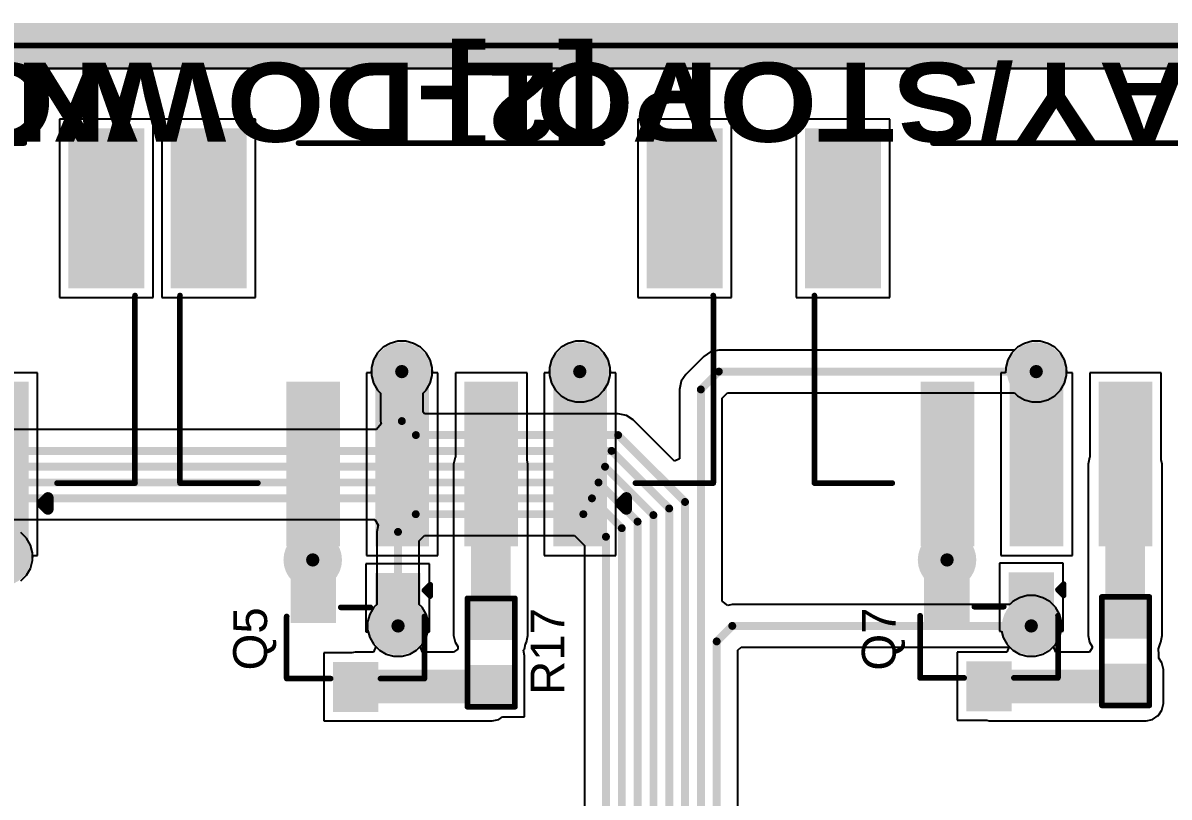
# Model space of a CAD drawing. Header units: inches. Extents: x -0.14 to 3.84, y -0.14 to 3.05.
# Drawn here: x 1.188 to 2.202, y 2.366 to 3.051 of the extents above; entities that cross this region are included whole.
import ezdxf

# ---------------------------------------------------------------- set-up
doc = ezdxf.new("R2010")
doc.units = ezdxf.units.IN
doc.header["$MEASUREMENT"] = 0
for name, color, linetype in [('Board Outline', 216, 'Continuous'), ('Bottom Layer', 5, 'Continuous'), ('Bottom Solder', 6, 'Continuous'), ('Ground Layer', 76, 'Continuous'), ('Power Layer', 16, 'Continuous'), ('Top Layer', 1, 'Continuous'), ('Top Overlay', 2, 'Continuous'), ('Top Paste', 8, 'Continuous'), ('Top Solder', 216, 'Continuous'), ('Via Holes', 16, 'Continuous')]:
    doc.layers.add(name, color=color, linetype=linetype)
doc.styles.add('Arial', font='', dxfattribs={"height": 0.2})
doc.styles.add('Arial Black_Bold', font='', dxfattribs={"height": 0.2})
doc.styles.get('Arial').set_extended_font_data('Arial')
doc.styles.get('Arial Black_Bold').set_extended_font_data('Arial Black', bold=True)

# ---------------------------------------------------------------- blocks, each defined once
blk = doc.blocks.new('SOT_23_13')
at = {"layer": 'Top Layer'}
for points in [[(-0.0161, 0.0575), (0.0161, 0.0575), (0.0161, 0.0213), (-0.0161, 0.0213)], [(-0.0535, -0.0213), (-0.0213, -0.0213), (-0.0213, -0.0575), (-0.0535, -0.0575)], [(0.0213, -0.0213), (0.0535, -0.0213), (0.0535, -0.0575), (0.0213, -0.0575)]]:
    blk.add_hatch(color=1, dxfattribs=at).paths.add_polyline_path(points)
at = {"layer": 'Top Paste'}
for points in [[(-0.0161, 0.0575), (0.0161, 0.0575), (0.0161, 0.0213), (-0.0161, 0.0213)], [(-0.0535, -0.0213), (-0.0213, -0.0213), (-0.0213, -0.0575), (-0.0535, -0.0575)], [(0.0213, -0.0213), (0.0535, -0.0213), (0.0535, -0.0575), (0.0213, -0.0575)]]:
    blk.add_hatch(color=8, dxfattribs=at).paths.add_polyline_path(points)
at = {"layer": 'Top Solder'}
for points in [[(-0.0201, 0.0615), (0.0201, 0.0615), (0.0201, 0.0173), (-0.0201, 0.0173)], [(-0.0575, -0.0173), (-0.0173, -0.0173), (-0.0173, -0.0615), (-0.0575, -0.0615)], [(0.0173, -0.0173), (0.0575, -0.0173), (0.0575, -0.0615), (0.0173, -0.0615)]]:
    blk.add_hatch(color=216, dxfattribs=at).paths.add_polyline_path(points)
at = {"layer": 'Top Overlay', "const_width": 0.005}
for points in [[(-0.061, 0.032), (-0.061, -0.023)], [(-0.022, 0.032), (-0.061, 0.032)], [(0.061, 0.032), (0.022, 0.032)], [(0.061, 0.032), (0.061, -0.023)], [(0.013, -0.031), (-0.013, -0.031)], [(-0.061, -0.046), (-0.066, -0.041)], [(-0.066, -0.041), (-0.066, -0.051)], [(-0.061, -0.046), (-0.066, -0.051)]]:
    blk.add_lwpolyline(points, dxfattribs=at)
at = {"layer": 'Top Overlay', "const_width": 0.0025}
for points in [[(-0.0622, 0.032, 1), (-0.0597, 0.032, 1)], [(-0.0622, 0.032, 1), (-0.0597, 0.032, 1)], [(-0.0232, 0.032, 1), (-0.0207, 0.032, 1)], [(0.0208, 0.032, 1), (0.0233, 0.032, 1)], [(0.0598, 0.032, 1), (0.0623, 0.032, 1)], [(0.0598, 0.032, 1), (0.0623, 0.032, 1)], [(-0.0622, -0.023, 1), (-0.0597, -0.023, 1)], [(-0.0142, -0.031, 1), (-0.0117, -0.031, 1)], [(0.0118, -0.031, 1), (0.0143, -0.031, 1)], [(0.0598, -0.023, 1), (0.0623, -0.023, 1)], [(-0.0672, -0.041, 1), (-0.0647, -0.041, 1)], [(-0.0672, -0.041, 1), (-0.0647, -0.041, 1)], [(-0.0672, -0.051, 1), (-0.0647, -0.051, 1)], [(-0.0672, -0.051, 1), (-0.0647, -0.051, 1)], [(-0.0622, -0.046, 1), (-0.0597, -0.046, 1)], [(-0.0622, -0.046, 1), (-0.0597, -0.046, 1)]]:
    blk.add_lwpolyline(points, format="xyb", close=True, dxfattribs=at)
blk = doc.blocks.new('SOT_23_15')
at = {"layer": 'Top Layer'}
for points in [[(-0.0161, 0.0575), (0.0161, 0.0575), (0.0161, 0.0213), (-0.0161, 0.0213)], [(-0.0535, -0.0213), (-0.0213, -0.0213), (-0.0213, -0.0575), (-0.0535, -0.0575)], [(0.0213, -0.0213), (0.0535, -0.0213), (0.0535, -0.0575), (0.0213, -0.0575)]]:
    blk.add_hatch(color=1, dxfattribs=at).paths.add_polyline_path(points)
at = {"layer": 'Top Paste'}
for points in [[(-0.0161, 0.0575), (0.0161, 0.0575), (0.0161, 0.0213), (-0.0161, 0.0213)], [(-0.0535, -0.0213), (-0.0213, -0.0213), (-0.0213, -0.0575), (-0.0535, -0.0575)], [(0.0213, -0.0213), (0.0535, -0.0213), (0.0535, -0.0575), (0.0213, -0.0575)]]:
    blk.add_hatch(color=8, dxfattribs=at).paths.add_polyline_path(points)
at = {"layer": 'Top Solder'}
for points in [[(-0.0201, 0.0615), (0.0201, 0.0615), (0.0201, 0.0173), (-0.0201, 0.0173)], [(-0.0575, -0.0173), (-0.0173, -0.0173), (-0.0173, -0.0615), (-0.0575, -0.0615)], [(0.0173, -0.0173), (0.0575, -0.0173), (0.0575, -0.0615), (0.0173, -0.0615)]]:
    blk.add_hatch(color=216, dxfattribs=at).paths.add_polyline_path(points)
at = {"layer": 'Top Overlay', "const_width": 0.005}
for points in [[(-0.061, 0.032), (-0.061, -0.023)], [(-0.022, 0.032), (-0.061, 0.032)], [(0.061, 0.032), (0.022, 0.032)], [(0.061, 0.032), (0.061, -0.023)], [(0.013, -0.031), (-0.013, -0.031)], [(-0.061, -0.046), (-0.066, -0.041)], [(-0.066, -0.041), (-0.066, -0.051)], [(-0.061, -0.046), (-0.066, -0.051)]]:
    blk.add_lwpolyline(points, dxfattribs=at)
at = {"layer": 'Top Overlay', "const_width": 0.0025}
for points in [[(-0.0622, 0.032, 1), (-0.0597, 0.032, 1)], [(-0.0622, 0.032, 1), (-0.0597, 0.032, 1)], [(-0.0232, 0.032, 1), (-0.0208, 0.032, 1)], [(0.0208, 0.032, 1), (0.0232, 0.032, 1)], [(0.0597, 0.032, 1), (0.0622, 0.032, 1)], [(0.0597, 0.032, 1), (0.0622, 0.032, 1)], [(-0.0622, -0.023, 1), (-0.0597, -0.023, 1)], [(-0.0143, -0.031, 1), (-0.0118, -0.031, 1)], [(0.0118, -0.031, 1), (0.0143, -0.031, 1)], [(0.0597, -0.023, 1), (0.0622, -0.023, 1)], [(-0.0673, -0.041, 1), (-0.0648, -0.041, 1)], [(-0.0673, -0.041, 1), (-0.0648, -0.041, 1)], [(-0.0673, -0.051, 1), (-0.0648, -0.051, 1)], [(-0.0673, -0.051, 1), (-0.0648, -0.051, 1)], [(-0.0622, -0.046, 1), (-0.0597, -0.046, 1)], [(-0.0622, -0.046, 1), (-0.0597, -0.046, 1)]]:
    blk.add_lwpolyline(points, format="xyb", close=True, dxfattribs=at)
blk = doc.blocks.new('R___0603_56')
at = {"layer": 'Top Layer'}
for points in [[(-0.015, 0.0175), (-0.015, -0.0175), (-0.045, -0.0175), (-0.045, 0.0175)], [(0.045, 0.0175), (0.045, -0.0175), (0.015, -0.0175), (0.015, 0.0175)]]:
    blk.add_hatch(color=1, dxfattribs=at).paths.add_polyline_path(points)
at = {"layer": 'Top Paste'}
for points in [[(-0.015, 0.0175), (-0.015, -0.0175), (-0.045, -0.0175), (-0.045, 0.0175)], [(0.045, 0.0175), (0.045, -0.0175), (0.015, -0.0175), (0.015, 0.0175)]]:
    blk.add_hatch(color=8, dxfattribs=at).paths.add_polyline_path(points)
at = {"layer": 'Top Solder'}
for points in [[(-0.011, 0.0215), (-0.011, -0.0215), (-0.049, -0.0215), (-0.049, 0.0215)], [(0.049, 0.0215), (0.049, -0.0215), (0.011, -0.0215), (0.011, 0.0215)]]:
    blk.add_hatch(color=216, dxfattribs=at).paths.add_polyline_path(points)
at = {"layer": 'Top Overlay', "const_width": 0.005}
for points in [[(-0.048, 0.021), (0.048, 0.021)], [(-0.048, 0.021), (-0.048, -0.021)], [(0.048, 0.021), (0.048, -0.021)], [(-0.048, -0.021), (0.048, -0.021)]]:
    blk.add_lwpolyline(points, dxfattribs=at)
at = {"layer": 'Top Overlay', "const_width": 0.0025}
for points in [[(-0.0493, 0.021, 1), (-0.0468, 0.021, 1)], [(-0.0493, 0.021, 1), (-0.0468, 0.021, 1)], [(0.0467, 0.021, 1), (0.0492, 0.021, 1)], [(0.0467, 0.021, 1), (0.0492, 0.021, 1)], [(-0.0493, -0.021, 1), (-0.0468, -0.021, 1)], [(-0.0493, -0.021, 1), (-0.0468, -0.021, 1)], [(0.0467, -0.021, 1), (0.0492, -0.021, 1)], [(0.0467, -0.021, 1), (0.0492, -0.021, 1)]]:
    blk.add_lwpolyline(points, format="xyb", close=True, dxfattribs=at)
blk = doc.blocks.new('R___0603_59')
at = {"layer": 'Top Layer'}
for points in [[(-0.014999, 0.0175), (-0.014999, -0.0175), (-0.044999, -0.0175), (-0.044999, 0.0175)], [(0.045001, 0.0175), (0.045001, -0.0175), (0.015001, -0.0175), (0.015001, 0.0175)]]:
    blk.add_hatch(color=1, dxfattribs=at).paths.add_polyline_path(points)
at = {"layer": 'Top Paste'}
for points in [[(-0.014999, 0.0175), (-0.014999, -0.0175), (-0.044999, -0.0175), (-0.044999, 0.0175)], [(0.045001, 0.0175), (0.045001, -0.0175), (0.015001, -0.0175), (0.015001, 0.0175)]]:
    blk.add_hatch(color=8, dxfattribs=at).paths.add_polyline_path(points)
at = {"layer": 'Top Solder'}
for points in [[(-0.010999, 0.0215), (-0.010999, -0.0215), (-0.048999, -0.0215), (-0.048999, 0.0215)], [(0.049001, 0.0215), (0.049001, -0.0215), (0.011001, -0.0215), (0.011001, 0.0215)]]:
    blk.add_hatch(color=216, dxfattribs=at).paths.add_polyline_path(points)
at = {"layer": 'Top Overlay', "const_width": 0.005}
for points in [[(-0.047999, 0.021), (0.048001, 0.021)], [(-0.047999, 0.021), (-0.047999, -0.021)], [(0.048001, 0.021), (0.048001, -0.021)], [(-0.047999, -0.021), (0.048001, -0.021)]]:
    blk.add_lwpolyline(points, dxfattribs=at)
at = {"layer": 'Top Overlay', "const_width": 0.0025}
for points in [[(-0.049249, 0.021, 1), (-0.046749, 0.021, 1)], [(-0.049249, 0.021, 1), (-0.046749, 0.021, 1)], [(0.046751, 0.021, 1), (0.049251, 0.021, 1)], [(0.046751, 0.021, 1), (0.049251, 0.021, 1)], [(-0.049249, -0.021, 1), (-0.046749, -0.021, 1)], [(-0.049249, -0.021, 1), (-0.046749, -0.021, 1)], [(0.046751, -0.021, 1), (0.049251, -0.021, 1)], [(0.046751, -0.021, 1), (0.049251, -0.021, 1)]]:
    blk.add_lwpolyline(points, format="xyb", close=True, dxfattribs=at)
blk = doc.blocks.new('S4B_PH_SM4_TB_LF__SN__84')
at = {"layer": 'Top Layer'}
for points in [[(-0.2402, 0.1801), (-0.1811, 0.1801), (-0.1811, 0.0463), (-0.2402, 0.0463)], [(0.1811, 0.1801), (0.2402, 0.1801), (0.2402, 0.0463), (0.1811, 0.0463)], [(-0.1378, -0.0443), (-0.0984, -0.0443), (-0.0984, -0.1821), (-0.1378, -0.1821)], [(-0.0591, -0.0443), (-0.0197, -0.0443), (-0.0197, -0.1821), (-0.0591, -0.1821)], [(0.0197, -0.0443), (0.0591, -0.0443), (0.0591, -0.1821), (0.0197, -0.1821)], [(0.0984, -0.0443), (0.1378, -0.0443), (0.1378, -0.1821), (0.0984, -0.1821)]]:
    blk.add_hatch(color=1, dxfattribs=at).paths.add_polyline_path(points)
at = {"layer": 'Top Paste'}
for points in [[(-0.2402, 0.1801), (-0.1811, 0.1801), (-0.1811, 0.0463), (-0.2402, 0.0463)], [(0.1811, 0.1801), (0.2402, 0.1801), (0.2402, 0.0463), (0.1811, 0.0463)], [(-0.1378, -0.0443), (-0.0984, -0.0443), (-0.0984, -0.1821), (-0.1378, -0.1821)], [(-0.0591, -0.0443), (-0.0197, -0.0443), (-0.0197, -0.1821), (-0.0591, -0.1821)], [(0.0197, -0.0443), (0.0591, -0.0443), (0.0591, -0.1821), (0.0197, -0.1821)], [(0.0984, -0.0443), (0.1378, -0.0443), (0.1378, -0.1821), (0.0984, -0.1821)]]:
    blk.add_hatch(color=8, dxfattribs=at).paths.add_polyline_path(points)
at = {"layer": 'Top Solder'}
for points in [[(-0.2442, 0.1841), (-0.1771, 0.1841), (-0.1771, 0.0423), (-0.2442, 0.0423)], [(0.1771, 0.1841), (0.2442, 0.1841), (0.2442, 0.0423), (0.1771, 0.0423)], [(-0.1418, -0.0403), (-0.0944, -0.0403), (-0.0944, -0.1861), (-0.1418, -0.1861)], [(-0.0631, -0.0403), (-0.0157, -0.0403), (-0.0157, -0.1861), (-0.0631, -0.1861)], [(0.0157, -0.0403), (0.0631, -0.0403), (0.0631, -0.1861), (0.0157, -0.1861)], [(0.0944, -0.0403), (0.1418, -0.0403), (0.1418, -0.1861), (0.0944, -0.1861)]]:
    blk.add_hatch(color=216, dxfattribs=at).paths.add_polyline_path(points)
at = {"layer": 'Top Overlay'}
for points, const_width in [([(-0.131, 0.171), (0.138, 0.171)], 0.005), ([(-0.236, -0.13), (-0.236, 0.036)], 0.005), ([(0.236, -0.13), (0.236, 0.036)], 0.005), ([(-0.236, -0.13), (-0.167, -0.13)], 0.005), ([(0.167, -0.13), (0.236, -0.13)], 0.005), ([(0.154, -0.148), (0.159, -0.143)], 0.01), ([(0.159, -0.153), (0.159, -0.143)], 0.01), ([(0.154, -0.148), (0.159, -0.153)], 0.01)]:
    blk.add_lwpolyline(points, dxfattribs=dict(at, const_width=const_width))
for points, const_width in [([(-0.1323, 0.171, 1), (-0.1298, 0.171, 1)], 0.0025), ([(0.1368, 0.171, 1), (0.1393, 0.171, 1)], 0.0025), ([(-0.2372, 0.036, 1), (-0.2347, 0.036, 1)], 0.0025), ([(0.2347, 0.036, 1), (0.2372, 0.036, 1)], 0.0025), ([(-0.2372, -0.13, 1), (-0.2347, -0.13, 1)], 0.0025), ([(-0.2372, -0.13, 1), (-0.2347, -0.13, 1)], 0.0025), ([(-0.1683, -0.13, 1), (-0.1658, -0.13, 1)], 0.0025), ([(0.1658, -0.13, 1), (0.1683, -0.13, 1)], 0.0025), ([(0.2347, -0.13, 1), (0.2372, -0.13, 1)], 0.0025), ([(0.2347, -0.13, 1), (0.2372, -0.13, 1)], 0.0025), ([(0.1565, -0.143, 1), (0.1615, -0.143, 1)], 0.005), ([(0.1565, -0.143, 1), (0.1615, -0.143, 1)], 0.005), ([(0.1515, -0.148, 1), (0.1565, -0.148, 1)], 0.005), ([(0.1515, -0.148, 1), (0.1565, -0.148, 1)], 0.005), ([(0.1565, -0.153, 1), (0.1615, -0.153, 1)], 0.005), ([(0.1565, -0.153, 1), (0.1615, -0.153, 1)], 0.005)]:
    blk.add_lwpolyline(points, format="xyb", close=True, dxfattribs=dict(at, const_width=const_width))
blk = doc.blocks.new('S4B_PH_SM4_TB_LF__SN__87')
at = {"layer": 'Top Layer'}
for points in [[(-0.2402, 0.1801), (-0.1811, 0.1801), (-0.1811, 0.0463), (-0.2402, 0.0463)], [(0.1811, 0.1801), (0.2402, 0.1801), (0.2402, 0.0463), (0.1811, 0.0463)], [(-0.1378, -0.0443), (-0.0984, -0.0443), (-0.0984, -0.1821), (-0.1378, -0.1821)], [(-0.0591, -0.0443), (-0.0197, -0.0443), (-0.0197, -0.1821), (-0.0591, -0.1821)], [(0.0197, -0.0443), (0.0591, -0.0443), (0.0591, -0.1821), (0.0197, -0.1821)], [(0.0984, -0.0443), (0.1378, -0.0443), (0.1378, -0.1821), (0.0984, -0.1821)]]:
    blk.add_hatch(color=1, dxfattribs=at).paths.add_polyline_path(points)
at = {"layer": 'Top Paste'}
for points in [[(-0.2402, 0.1801), (-0.1811, 0.1801), (-0.1811, 0.0463), (-0.2402, 0.0463)], [(0.1811, 0.1801), (0.2402, 0.1801), (0.2402, 0.0463), (0.1811, 0.0463)], [(-0.1378, -0.0443), (-0.0984, -0.0443), (-0.0984, -0.1821), (-0.1378, -0.1821)], [(-0.0591, -0.0443), (-0.0197, -0.0443), (-0.0197, -0.1821), (-0.0591, -0.1821)], [(0.0197, -0.0443), (0.0591, -0.0443), (0.0591, -0.1821), (0.0197, -0.1821)], [(0.0984, -0.0443), (0.1378, -0.0443), (0.1378, -0.1821), (0.0984, -0.1821)]]:
    blk.add_hatch(color=8, dxfattribs=at).paths.add_polyline_path(points)
at = {"layer": 'Top Solder'}
for points in [[(-0.2442, 0.1841), (-0.1771, 0.1841), (-0.1771, 0.0423), (-0.2442, 0.0423)], [(0.1771, 0.1841), (0.2442, 0.1841), (0.2442, 0.0423), (0.1771, 0.0423)], [(-0.1418, -0.0403), (-0.0944, -0.0403), (-0.0944, -0.1861), (-0.1418, -0.1861)], [(-0.0631, -0.0403), (-0.0157, -0.0403), (-0.0157, -0.1861), (-0.0631, -0.1861)], [(0.0157, -0.0403), (0.0631, -0.0403), (0.0631, -0.1861), (0.0157, -0.1861)], [(0.0944, -0.0403), (0.1418, -0.0403), (0.1418, -0.1861), (0.0944, -0.1861)]]:
    blk.add_hatch(color=216, dxfattribs=at).paths.add_polyline_path(points)
at = {"layer": 'Top Overlay'}
for points, const_width in [([(-0.131, 0.171), (0.138, 0.171)], 0.005), ([(-0.236, -0.13), (-0.236, 0.036)], 0.005), ([(0.236, -0.13), (0.236, 0.036)], 0.005), ([(-0.236, -0.13), (-0.167, -0.13)], 0.005), ([(0.167, -0.13), (0.236, -0.13)], 0.005), ([(0.154, -0.148), (0.159, -0.143)], 0.01), ([(0.159, -0.153), (0.159, -0.143)], 0.01), ([(0.154, -0.148), (0.159, -0.153)], 0.01)]:
    blk.add_lwpolyline(points, dxfattribs=dict(at, const_width=const_width))
for points, const_width in [([(-0.1323, 0.171, 1), (-0.1298, 0.171, 1)], 0.0025), ([(0.1368, 0.171, 1), (0.1393, 0.171, 1)], 0.0025), ([(-0.2372, 0.036, 1), (-0.2347, 0.036, 1)], 0.0025), ([(0.2347, 0.036, 1), (0.2372, 0.036, 1)], 0.0025), ([(-0.2372, -0.13, 1), (-0.2347, -0.13, 1)], 0.0025), ([(-0.2372, -0.13, 1), (-0.2347, -0.13, 1)], 0.0025), ([(-0.1683, -0.13, 1), (-0.1658, -0.13, 1)], 0.0025), ([(0.1658, -0.13, 1), (0.1683, -0.13, 1)], 0.0025), ([(0.2347, -0.13, 1), (0.2372, -0.13, 1)], 0.0025), ([(0.2347, -0.13, 1), (0.2372, -0.13, 1)], 0.0025), ([(0.1565, -0.143, 1), (0.1615, -0.143, 1)], 0.005), ([(0.1565, -0.143, 1), (0.1615, -0.143, 1)], 0.005), ([(0.1515, -0.148, 1), (0.1565, -0.148, 1)], 0.005), ([(0.1515, -0.148, 1), (0.1565, -0.148, 1)], 0.005), ([(0.1565, -0.153, 1), (0.1615, -0.153, 1)], 0.005), ([(0.1565, -0.153, 1), (0.1615, -0.153, 1)], 0.005)]:
    blk.add_lwpolyline(points, format="xyb", close=True, dxfattribs=dict(at, const_width=const_width))
blk = doc.blocks.new('S4B_PH_SM4_TB_LF__SN__90')
at = {"layer": 'Top Layer'}
for points in [[(-0.2402, 0.1801), (-0.1811, 0.1801), (-0.1811, 0.0463), (-0.2402, 0.0463)], [(0.1811, 0.1801), (0.2402, 0.1801), (0.2402, 0.0463), (0.1811, 0.0463)], [(-0.1378, -0.0443), (-0.0984, -0.0443), (-0.0984, -0.1821), (-0.1378, -0.1821)], [(-0.0591, -0.0443), (-0.0197, -0.0443), (-0.0197, -0.1821), (-0.0591, -0.1821)], [(0.0197, -0.0443), (0.0591, -0.0443), (0.0591, -0.1821), (0.0197, -0.1821)], [(0.0984, -0.0443), (0.1378, -0.0443), (0.1378, -0.1821), (0.0984, -0.1821)]]:
    blk.add_hatch(color=1, dxfattribs=at).paths.add_polyline_path(points)
at = {"layer": 'Top Paste'}
for points in [[(-0.2402, 0.1801), (-0.1811, 0.1801), (-0.1811, 0.0463), (-0.2402, 0.0463)], [(0.1811, 0.1801), (0.2402, 0.1801), (0.2402, 0.0463), (0.1811, 0.0463)], [(-0.1378, -0.0443), (-0.0984, -0.0443), (-0.0984, -0.1821), (-0.1378, -0.1821)], [(-0.0591, -0.0443), (-0.0197, -0.0443), (-0.0197, -0.1821), (-0.0591, -0.1821)], [(0.0197, -0.0443), (0.0591, -0.0443), (0.0591, -0.1821), (0.0197, -0.1821)], [(0.0984, -0.0443), (0.1378, -0.0443), (0.1378, -0.1821), (0.0984, -0.1821)]]:
    blk.add_hatch(color=8, dxfattribs=at).paths.add_polyline_path(points)
at = {"layer": 'Top Solder'}
for points in [[(-0.2442, 0.1841), (-0.1771, 0.1841), (-0.1771, 0.0423), (-0.2442, 0.0423)], [(0.1771, 0.1841), (0.2442, 0.1841), (0.2442, 0.0423), (0.1771, 0.0423)], [(-0.1418, -0.0403), (-0.0944, -0.0403), (-0.0944, -0.1861), (-0.1418, -0.1861)], [(-0.0631, -0.0403), (-0.0157, -0.0403), (-0.0157, -0.1861), (-0.0631, -0.1861)], [(0.0157, -0.0403), (0.0631, -0.0403), (0.0631, -0.1861), (0.0157, -0.1861)], [(0.0944, -0.0403), (0.1418, -0.0403), (0.1418, -0.1861), (0.0944, -0.1861)]]:
    blk.add_hatch(color=216, dxfattribs=at).paths.add_polyline_path(points)
at = {"layer": 'Top Overlay'}
for points, const_width in [([(-0.131, 0.171), (0.138, 0.171)], 0.005), ([(-0.236, -0.13), (-0.236, 0.036)], 0.005), ([(0.236, -0.13), (0.236, 0.036)], 0.005), ([(-0.236, -0.13), (-0.167, -0.13)], 0.005), ([(0.167, -0.13), (0.236, -0.13)], 0.005), ([(0.154, -0.148), (0.159, -0.143)], 0.01), ([(0.159, -0.153), (0.159, -0.143)], 0.01), ([(0.154, -0.148), (0.159, -0.153)], 0.01)]:
    blk.add_lwpolyline(points, dxfattribs=dict(at, const_width=const_width))
for points, const_width in [([(-0.1322, 0.171, 1), (-0.1297, 0.171, 1)], 0.0025), ([(0.1368, 0.171, 1), (0.1393, 0.171, 1)], 0.0025), ([(-0.2372, 0.036, 1), (-0.2347, 0.036, 1)], 0.0025), ([(0.2348, 0.036, 1), (0.2373, 0.036, 1)], 0.0025), ([(-0.2372, -0.13, 1), (-0.2347, -0.13, 1)], 0.0025), ([(-0.2372, -0.13, 1), (-0.2347, -0.13, 1)], 0.0025), ([(-0.1682, -0.13, 1), (-0.1657, -0.13, 1)], 0.0025), ([(0.1658, -0.13, 1), (0.1683, -0.13, 1)], 0.0025), ([(0.2348, -0.13, 1), (0.2373, -0.13, 1)], 0.0025), ([(0.2348, -0.13, 1), (0.2373, -0.13, 1)], 0.0025), ([(0.1565, -0.143, 1), (0.1615, -0.143, 1)], 0.005), ([(0.1565, -0.143, 1), (0.1615, -0.143, 1)], 0.005), ([(0.1515, -0.148, 1), (0.1565, -0.148, 1)], 0.005), ([(0.1515, -0.148, 1), (0.1565, -0.148, 1)], 0.005), ([(0.1565, -0.153, 1), (0.1615, -0.153, 1)], 0.005), ([(0.1565, -0.153, 1), (0.1615, -0.153, 1)], 0.005)]:
    blk.add_lwpolyline(points, format="xyb", close=True, dxfattribs=dict(at, const_width=const_width))

msp = doc.modelspace()

# ---------------------------------------------------------------- hatches: boundary and pattern name
at = {"layer": 'Bottom Layer'}
h = msp.add_hatch(color=5, dxfattribs=at)
edge = h.paths.add_edge_path()
edge.add_arc((1.5234, 2.7429), 0.0118, 0, 360)
h = msp.add_hatch(color=5, dxfattribs=at)
edge = h.paths.add_edge_path()
edge.add_arc((1.6809, 2.7429), 0.0118, 0, 360)
h = msp.add_hatch(color=5, dxfattribs=at)
edge = h.paths.add_edge_path()
edge.add_arc((2.0848, 2.7429), 0.0118, 0, 360)
h = msp.add_hatch(color=5, dxfattribs=at)
edge = h.paths.add_edge_path()
edge.add_arc((1.4446, 2.5762), 0.0118, 0, 360)
h = msp.add_hatch(color=5, dxfattribs=at)
edge = h.paths.add_edge_path()
edge.add_arc((2.0059, 2.5762), 0.0118, 0, 360)
h = msp.add_hatch(color=5, dxfattribs=at)
edge = h.paths.add_edge_path()
edge.add_arc((1.5201, 2.5178), 0.0118, 0, 360)
h = msp.add_hatch(color=5, dxfattribs=at)
edge = h.paths.add_edge_path()
edge.add_arc((2.0804, 2.5178), 0.0118, 0, 360)
at = {"layer": 'Bottom Solder'}
h = msp.add_hatch(color=6, dxfattribs=at)
edge = h.paths.add_edge_path()
edge.add_arc((1.5234, 2.7429), 0.0158, 0, 360)
h = msp.add_hatch(color=6, dxfattribs=at)
edge = h.paths.add_edge_path()
edge.add_arc((1.6809, 2.7429), 0.0158, 0, 360)
h = msp.add_hatch(color=6, dxfattribs=at)
edge = h.paths.add_edge_path()
edge.add_arc((2.0848, 2.7429), 0.0158, 0, 360)
h = msp.add_hatch(color=6, dxfattribs=at)
edge = h.paths.add_edge_path()
edge.add_arc((1.4446, 2.5762), 0.0158, 0, 360)
h = msp.add_hatch(color=6, dxfattribs=at)
edge = h.paths.add_edge_path()
edge.add_arc((2.0059, 2.5762), 0.0158, 0, 360)
h = msp.add_hatch(color=6, dxfattribs=at)
edge = h.paths.add_edge_path()
edge.add_arc((1.5201, 2.5178), 0.0158, 0, 360)
h = msp.add_hatch(color=6, dxfattribs=at)
edge = h.paths.add_edge_path()
edge.add_arc((2.0804, 2.5178), 0.0158, 0, 360)
at = {"layer": 'Ground Layer'}
h = msp.add_hatch(color=76, dxfattribs=at)
edge = h.paths.add_edge_path()
edge.add_arc((1.5234, 2.7429), 0.0259, 0, 360)
h = msp.add_hatch(color=76, dxfattribs=at)
edge = h.paths.add_edge_path()
edge.add_arc((1.6809, 2.7429), 0.0259, 0, 360)
h = msp.add_hatch(color=76, dxfattribs=at)
edge = h.paths.add_edge_path()
edge.add_arc((2.0848, 2.7429), 0.0259, 0, 360)
h = msp.add_hatch(color=76, dxfattribs=at)
edge = h.paths.add_edge_path()
edge.add_arc((1.1697, 2.5791), 0.0259, 0, 360)
h = msp.add_hatch(color=76, dxfattribs=at)
edge = h.paths.add_edge_path()
edge.add_arc((1.5201, 2.5178), 0.0259, 0, 360)
h = msp.add_hatch(color=76, dxfattribs=at)
edge = h.paths.add_edge_path()
edge.add_arc((2.0804, 2.5178), 0.0259, 0, 360)
at = {"layer": 'Power Layer'}
h = msp.add_hatch(color=16, dxfattribs=at)
edge = h.paths.add_edge_path()
edge.add_arc((1.5234, 2.7429), 0.0259, 0, 360)
h = msp.add_hatch(color=16, dxfattribs=at)
edge = h.paths.add_edge_path()
edge.add_arc((2.0848, 2.7429), 0.0259, 0, 360)
h = msp.add_hatch(color=16, dxfattribs=at)
edge = h.paths.add_edge_path()
edge.add_arc((1.4446, 2.5762), 0.0259, 0, 360)
h = msp.add_hatch(color=16, dxfattribs=at)
edge = h.paths.add_edge_path()
edge.add_arc((2.0059, 2.5762), 0.0259, 0, 360)
h = msp.add_hatch(color=16, dxfattribs=at)
edge = h.paths.add_edge_path()
edge.add_arc((1.5201, 2.5178), 0.0259, 0, 360)
h = msp.add_hatch(color=16, dxfattribs=at)
edge = h.paths.add_edge_path()
edge.add_arc((2.0804, 2.5178), 0.0259, 0, 360)
at = {"layer": 'Top Layer'}
h = msp.add_hatch(color=1, dxfattribs=at)
edge = h.paths.add_edge_path()
edge.add_arc((1.5234, 2.7429), 0.0118, 0, 360)
h = msp.add_hatch(color=1, dxfattribs=at)
edge = h.paths.add_edge_path()
edge.add_arc((1.6809, 2.7429), 0.0118, 0, 360)
h = msp.add_hatch(color=1, dxfattribs=at)
edge = h.paths.add_edge_path()
edge.add_arc((2.0848, 2.7429), 0.0118, 0, 360)
for points in [[(1.5352, 2.7429), (1.5116, 2.7429), (1.5116, 2.661), (1.5352, 2.661)], [(1.6927, 2.7429), (1.6691, 2.7429), (1.6691, 2.661), (1.6927, 2.661)], [(2.0966, 2.7429), (2.073, 2.7429), (2.073, 2.661), (2.0966, 2.661)], [(1.4284, 2.5255), (1.4607, 2.5255), (1.4607, 2.661), (1.4284, 2.661)], [(1.5846, 2.5092), (1.6196, 2.5092), (1.6196, 2.661), (1.5846, 2.661)], [(1.9895, 2.5255), (2.0221, 2.5255), (2.0221, 2.661), (1.9895, 2.661)], [(2.146, 2.5092), (2.181, 2.5092), (2.181, 2.661), (2.146, 2.661)], [(1.5082, 2.5178), (1.5318, 2.5178), (1.5318, 2.5436), (1.5082, 2.5436)], [(2.0686, 2.5178), (2.0922, 2.5178), (2.0922, 2.5436), (2.0686, 2.5436)], [(1.482, 2.4492), (1.6035, 2.4492), (1.6035, 2.4792), (1.482, 2.4792)], [(2.0433, 2.4492), (2.182, 2.4492), (2.182, 2.4792), (2.0433, 2.4792)]]:
    msp.add_hatch(color=1, dxfattribs=at).paths.add_polyline_path(points)
h = msp.add_hatch(color=1, dxfattribs=at)
edge = h.paths.add_edge_path()
edge.add_arc((1.4446, 2.5762), 0.0118, 0, 360)
h = msp.add_hatch(color=1, dxfattribs=at)
edge = h.paths.add_edge_path()
edge.add_arc((2.0059, 2.5762), 0.0118, 0, 360)
h = msp.add_hatch(color=1, dxfattribs=at)
edge = h.paths.add_edge_path()
edge.add_arc((1.5201, 2.5178), 0.0118, 0, 360)
h = msp.add_hatch(color=1, dxfattribs=at)
edge = h.paths.add_edge_path()
edge.add_arc((2.0804, 2.5178), 0.0118, 0, 360)
at = {"layer": 'Top Solder'}
h = msp.add_hatch(color=216, dxfattribs=at)
edge = h.paths.add_edge_path()
edge.add_arc((1.5234, 2.7429), 0.0158, 0, 360)
h = msp.add_hatch(color=216, dxfattribs=at)
edge = h.paths.add_edge_path()
edge.add_arc((1.6809, 2.7429), 0.0158, 0, 360)
h = msp.add_hatch(color=216, dxfattribs=at)
edge = h.paths.add_edge_path()
edge.add_arc((2.0848, 2.7429), 0.0158, 0, 360)
h = msp.add_hatch(color=216, dxfattribs=at)
edge = h.paths.add_edge_path()
edge.add_arc((1.4446, 2.5762), 0.0158, 0, 360)
h = msp.add_hatch(color=216, dxfattribs=at)
edge = h.paths.add_edge_path()
edge.add_arc((2.0059, 2.5762), 0.0158, 0, 360)
h = msp.add_hatch(color=216, dxfattribs=at)
edge = h.paths.add_edge_path()
edge.add_arc((1.5201, 2.5178), 0.0158, 0, 360)
h = msp.add_hatch(color=216, dxfattribs=at)
edge = h.paths.add_edge_path()
edge.add_arc((2.0804, 2.5178), 0.0158, 0, 360)
at = {"layer": 'Via Holes'}
h = msp.add_hatch(color=7, dxfattribs=at)
edge = h.paths.add_edge_path()
edge.add_arc((1.5234, 2.7429), 0.00591, 0, 360)
h = msp.add_hatch(color=7, dxfattribs=at)
edge = h.paths.add_edge_path()
edge.add_arc((1.6809, 2.7429), 0.00591, 0, 360)
h = msp.add_hatch(color=7, dxfattribs=at)
edge = h.paths.add_edge_path()
edge.add_arc((2.0848, 2.7429), 0.00591, 0, 360)
h = msp.add_hatch(color=7, dxfattribs=at)
edge = h.paths.add_edge_path()
edge.add_arc((1.4446, 2.5762), 0.00591, 0, 360)
h = msp.add_hatch(color=7, dxfattribs=at)
edge = h.paths.add_edge_path()
edge.add_arc((2.0059, 2.5762), 0.00591, 0, 360)
h = msp.add_hatch(color=7, dxfattribs=at)
edge = h.paths.add_edge_path()
edge.add_arc((1.5201, 2.5178), 0.00591, 0, 360)
h = msp.add_hatch(color=7, dxfattribs=at)
edge = h.paths.add_edge_path()
edge.add_arc((2.0804, 2.5178), 0.00591, 0, 360)

# ---------------------------------------------------------------- linework, layer by layer
at = {"layer": 'Board Outline', "const_width": 0.005}
msp.add_lwpolyline([(-0.1181, 3.0315), (3.8189, 3.0315)], dxfattribs=at)
at = {"layer": 'Bottom Layer'}
for p, q in [((-0.0977, 3.0111), (3.7985, 3.0111)), ((1.5199, 2.7697), (1.5131, 2.7679)), ((1.5269, 2.7697), (1.5199, 2.7697)), ((1.5338, 2.7679), (1.5269, 2.7697)), ((1.6774, 2.7697), (1.6705, 2.7679)), ((1.6844, 2.7697), (1.6774, 2.7697)), ((1.6912, 2.7679), (1.6844, 2.7697)), ((2.0813, 2.7697), (2.0744, 2.7679)), ((2.0883, 2.7697), (2.0813, 2.7697)), ((2.0951, 2.7679), (2.0883, 2.7697)), ((1.502, 2.7594), (1.4984, 2.7533)), ((1.507, 2.7644), (1.502, 2.7594)), ((1.5131, 2.7679), (1.507, 2.7644)), ((1.5399, 2.7644), (1.5338, 2.7679)), ((1.5449, 2.7594), (1.5399, 2.7644)), ((1.5484, 2.7533), (1.5449, 2.7594)), ((1.6594, 2.7594), (1.6559, 2.7533)), ((1.6644, 2.7644), (1.6594, 2.7594)), ((1.6705, 2.7679), (1.6644, 2.7644)), ((1.6974, 2.7644), (1.6912, 2.7679)), ((1.7023, 2.7594), (1.6974, 2.7644)), ((1.7059, 2.7533), (1.7023, 2.7594)), ((1.7967, 2.7604), (1.7906, 2.7563)), ((1.8039, 2.7618), (1.7967, 2.7604)), ((2.0657, 2.7618), (1.8039, 2.7618)), ((2.0683, 2.7644), (2.0657, 2.7618)), ((2.0744, 2.7679), (2.0683, 2.7644)), ((2.1013, 2.7644), (2.0951, 2.7679)), ((2.1062, 2.7594), (2.1013, 2.7644)), ((2.1098, 2.7533), (2.1062, 2.7594)), ((1.4984, 2.7533), (1.4966, 2.7465)), ((1.5502, 2.7465), (1.5484, 2.7533)), ((1.6559, 2.7533), (1.6541, 2.7465)), ((1.7077, 2.7465), (1.7059, 2.7533)), ((1.7906, 2.7563), (1.7747, 2.7404)), ((2.1116, 2.7465), (2.1098, 2.7533)), ((1.4966, 2.7465), (1.4966, 2.7394)), ((1.4966, 2.7394), (1.4984, 2.7326)), ((1.5484, 2.7326), (1.5502, 2.7394)), ((1.5502, 2.7394), (1.5502, 2.7465)), ((1.6541, 2.7465), (1.6541, 2.7394)), ((1.6541, 2.7394), (1.6559, 2.7326)), ((1.7059, 2.7326), (1.7077, 2.7394)), ((1.7077, 2.7394), (1.7077, 2.7465)), ((1.7747, 2.7404), (1.7706, 2.7343)), ((2.1098, 2.7326), (2.1116, 2.7394)), ((2.1116, 2.7394), (2.1116, 2.7465)), ((1.4984, 2.7326), (1.502, 2.7265)), ((1.5449, 2.7265), (1.5484, 2.7326)), ((1.6559, 2.7326), (1.6594, 2.7265)), ((1.7023, 2.7265), (1.7059, 2.7326)), ((1.7706, 2.7343), (1.7692, 2.7271)), ((2.1062, 2.7265), (2.1098, 2.7326)), ((1.502, 2.7265), (1.5046, 2.7239)), ((1.5046, 2.7239), (1.5046, 2.6991)), ((1.5423, 2.7239), (1.5449, 2.7265)), ((1.5423, 2.7069), (1.5423, 2.7239)), ((1.6594, 2.7265), (1.6644, 2.7215)), ((1.6644, 2.7215), (1.6705, 2.7179)), ((1.6912, 2.7179), (1.6974, 2.7215)), ((1.6974, 2.7215), (1.7023, 2.7265)), ((1.7692, 2.7271), (1.7692, 2.6656)), ((1.8069, 2.7193), (1.8117, 2.7241)), ((1.8069, 2.5397), (1.8069, 2.7193)), ((1.8117, 2.7241), (2.0657, 2.7241)), ((2.0657, 2.7241), (2.0683, 2.7215)), ((2.0683, 2.7215), (2.0744, 2.7179)), ((2.0951, 2.7179), (2.1013, 2.7215)), ((2.1013, 2.7215), (2.1062, 2.7265)), ((1.6705, 2.7179), (1.6774, 2.7161)), ((1.6774, 2.7161), (1.6844, 2.7161)), ((1.6844, 2.7161), (1.6912, 2.7179)), ((2.0744, 2.7179), (2.0813, 2.7161)), ((2.0813, 2.7161), (2.0883, 2.7161)), ((2.0883, 2.7161), (2.0951, 2.7179)), ((1.5046, 2.6991), (1.5051, 2.6966)), ((1.5436, 2.7056), (1.5423, 2.7069)), ((1.7148, 2.7056), (1.5436, 2.7056)), ((1.7221, 2.7041), (1.7148, 2.7056)), ((1.7282, 2.7001), (1.7221, 2.7041)), ((1.7646, 2.6637), (1.7282, 2.7001)), ((1.501, 2.6916), (1.0331, 2.6916)), ((1.5051, 2.6966), (1.501, 2.6916)), ((1.7692, 2.6656), (1.7646, 2.6637)), ((1.0313, 2.6119), (1.4995, 2.6119)), ((1.4995, 2.6119), (1.5024, 2.6069)), ((1.5024, 2.6069), (1.5012, 2.601)), ((1.1912, 2.5955), (1.1862, 2.6005)), ((1.5012, 2.601), (1.5012, 2.5369)), ((1.5389, 2.5932), (1.5436, 2.5979)), ((1.5436, 2.5979), (1.6762, 2.5979)), ((1.6762, 2.5979), (1.6852, 2.5889)), ((1.1947, 2.5894), (1.1912, 2.5955)), ((1.1965, 2.5826), (1.1947, 2.5894)), ((1.5389, 2.5369), (1.5389, 2.5932)), ((1.6852, 2.5889), (1.6852, 1.6459)), ((1.1965, 2.5756), (1.1965, 2.5826)), ((1.1912, 2.5626), (1.1947, 2.5687)), ((1.1947, 2.5687), (1.1965, 2.5756)), ((1.1862, 2.5576), (1.1912, 2.5626)), ((1.5012, 2.5369), (1.4986, 2.5343)), ((1.5415, 2.5343), (1.5389, 2.5369)), ((1.8119, 2.5359), (1.8069, 2.5397)), ((1.8158, 2.5367), (1.8119, 2.5359)), ((2.0614, 2.5367), (1.8158, 2.5367)), ((2.064, 2.5393), (2.0614, 2.5367)), ((2.0701, 2.5428), (2.064, 2.5393)), ((2.0769, 2.5446), (2.0701, 2.5428)), ((2.084, 2.5446), (2.0769, 2.5446)), ((2.0908, 2.5428), (2.084, 2.5446)), ((2.0969, 2.5393), (2.0908, 2.5428)), ((2.1019, 2.5343), (2.0969, 2.5393)), ((1.4951, 2.5282), (1.4932, 2.5214)), ((1.4986, 2.5343), (1.4951, 2.5282)), ((1.545, 2.5282), (1.5415, 2.5343)), ((1.5469, 2.5214), (1.545, 2.5282)), ((2.1054, 2.5282), (2.1019, 2.5343)), ((2.1072, 2.5214), (2.1054, 2.5282)), ((1.4932, 2.5214), (1.4932, 2.5143)), ((1.5469, 2.5143), (1.5469, 2.5214)), ((2.1072, 2.5143), (2.1072, 2.5214)), ((1.4932, 2.5143), (1.4951, 2.5075)), ((1.4951, 2.5075), (1.4986, 2.5014)), ((1.5415, 2.5014), (1.545, 2.5075)), ((1.545, 2.5075), (1.5469, 2.5143)), ((2.1019, 2.5014), (2.1054, 2.5075)), ((2.1054, 2.5075), (2.1072, 2.5143)), ((1.4986, 2.5014), (1.5036, 2.4964)), ((1.5036, 2.4964), (1.5097, 2.4928)), ((1.5304, 2.4928), (1.5365, 2.4964)), ((1.5365, 2.4964), (1.5415, 2.5014)), ((1.8209, 2.4963), (1.8236, 2.499)), ((1.8209, 2.1647), (1.8209, 2.4963)), ((1.8236, 2.499), (2.0614, 2.499)), ((2.0614, 2.499), (2.064, 2.4964)), ((2.064, 2.4964), (2.0701, 2.4928)), ((2.0908, 2.4928), (2.0969, 2.4964)), ((2.0969, 2.4964), (2.1019, 2.5014)), ((1.5097, 2.4928), (1.5165, 2.491)), ((1.5165, 2.491), (1.5236, 2.491)), ((1.5236, 2.491), (1.5304, 2.4928)), ((2.0701, 2.4928), (2.0769, 2.491)), ((2.0769, 2.491), (2.084, 2.491)), ((2.084, 2.491), (2.0908, 2.4928))]:
    msp.add_line(p, q, dxfattribs=at)
at = {"layer": 'Bottom Layer', "const_width": 0.007}
for points in [[(1.5234, 2.6991), (1.5234, 2.7429)], [(1.7881, 2.7271), (1.8039, 2.7429)], [(1.8039, 2.7429), (2.0848, 2.7429)], [(1.7881, 1.6807), (1.7881, 2.7271)], [(1.5234, 2.6991), (1.5358, 2.6867)], [(1.5358, 2.6867), (1.7148, 2.6867)], [(1.7148, 2.6867), (1.7741, 2.6275)], [(1.0253, 2.6727), (1.709, 2.6727)], [(1.709, 2.6727), (1.7601, 2.6217)], [(0.5124, 2.6587), (1.7032, 2.6587)], [(1.7032, 2.6587), (1.7461, 2.6159)], [(0.5118, 2.6447), (1.6975, 2.6447)], [(1.6975, 2.6447), (1.7321, 2.6101)], [(1.0234, 2.6307), (1.6917, 2.6307)], [(1.6917, 2.6307), (1.7181, 2.6043)], [(1.7741, 1.6749), (1.7741, 2.6275)], [(1.5201, 2.601), (1.5358, 2.6167)], [(1.5358, 2.6167), (1.6841, 2.6167)], [(1.6841, 2.6167), (1.7041, 2.5967)], [(1.7461, 1.6633), (1.7461, 2.6159)], [(1.7601, 1.6691), (1.7601, 2.6217)], [(1.7181, 1.6517), (1.7181, 2.6043)], [(1.7321, 1.6575), (1.7321, 2.6101)], [(1.5201, 2.5178), (1.5201, 2.601)], [(1.7041, 1.6459), (1.7041, 2.5967)], [(1.8021, 2.5041), (1.8158, 2.5178)], [(1.8158, 2.5178), (2.0804, 2.5178)], [(1.8021, 1.6865), (1.8021, 2.5041)]]:
    msp.add_lwpolyline(points, dxfattribs=at)
at = {"layer": 'Bottom Layer', "const_width": 0.0035}
for points in [[(1.5217, 2.7429, 1), (1.5252, 2.7429, 1)], [(1.8022, 2.7429, 1), (1.8057, 2.7429, 1)], [(1.8022, 2.7429, 1), (1.8057, 2.7429, 1)], [(2.083, 2.7429, 1), (2.0865, 2.7429, 1)], [(1.7863, 2.7271, 1), (1.7898, 2.7271, 1)], [(1.7863, 2.7271, 1), (1.7898, 2.7271, 1)], [(1.5217, 2.6991, 1), (1.5252, 2.6991, 1)], [(1.5217, 2.6991, 1), (1.5252, 2.6991, 1)], [(1.5341, 2.6867, 1), (1.5376, 2.6867, 1)], [(1.5341, 2.6867, 1), (1.5376, 2.6867, 1)], [(1.7131, 2.6867, 1), (1.7166, 2.6867, 1)], [(1.7131, 2.6867, 1), (1.7166, 2.6867, 1)], [(1.7073, 2.6727, 1), (1.7108, 2.6727, 1)], [(1.7073, 2.6727, 1), (1.7108, 2.6727, 1)], [(1.7015, 2.6587, 1), (1.705, 2.6587, 1)], [(1.7015, 2.6587, 1), (1.705, 2.6587, 1)], [(1.6957, 2.6447, 1), (1.6992, 2.6447, 1)], [(1.6957, 2.6447, 1), (1.6992, 2.6447, 1)], [(1.6899, 2.6307, 1), (1.6934, 2.6307, 1)], [(1.6899, 2.6307, 1), (1.6934, 2.6307, 1)], [(1.7723, 2.6275, 1), (1.7758, 2.6275, 1)], [(1.7723, 2.6275, 1), (1.7758, 2.6275, 1)], [(1.534, 2.6167, 1), (1.5375, 2.6167, 1)], [(1.534, 2.6167, 1), (1.5375, 2.6167, 1)], [(1.6823, 2.6167, 1), (1.6858, 2.6167, 1)], [(1.6823, 2.6167, 1), (1.6858, 2.6167, 1)], [(1.7443, 2.6159, 1), (1.7478, 2.6159, 1)], [(1.7443, 2.6159, 1), (1.7478, 2.6159, 1)], [(1.7583, 2.6217, 1), (1.7618, 2.6217, 1)], [(1.7583, 2.6217, 1), (1.7618, 2.6217, 1)], [(1.7163, 2.6043, 1), (1.7198, 2.6043, 1)], [(1.7163, 2.6043, 1), (1.7198, 2.6043, 1)], [(1.7303, 2.6101, 1), (1.7338, 2.6101, 1)], [(1.7303, 2.6101, 1), (1.7338, 2.6101, 1)], [(1.5183, 2.601, 1), (1.5218, 2.601, 1)], [(1.5183, 2.601, 1), (1.5218, 2.601, 1)], [(1.7023, 2.5967, 1), (1.7058, 2.5967, 1)], [(1.7023, 2.5967, 1), (1.7058, 2.5967, 1)], [(1.5183, 2.5178, 1), (1.5218, 2.5178, 1)], [(1.8141, 2.5178, 1), (1.8176, 2.5178, 1)], [(1.8141, 2.5178, 1), (1.8176, 2.5178, 1)], [(2.0787, 2.5178, 1), (2.0822, 2.5178, 1)], [(1.8003, 2.5041, 1), (1.8038, 2.5041, 1)], [(1.8003, 2.5041, 1), (1.8038, 2.5041, 1)]]:
    msp.add_lwpolyline(points, format="xyb", close=True, dxfattribs=at)
at = {"layer": 'Ground Layer'}
msp.add_line((-0.098, 3.0114), (3.7988, 3.0114), dxfattribs=at)
at = {"layer": 'Ground Layer', "const_width": 0.04}
msp.add_lwpolyline([(-0.1181, 3.0315), (3.8189, 3.0315)], dxfattribs=at)
at = {"layer": 'Power Layer'}
msp.add_line((-0.098, 3.0114), (3.7988, 3.0114), dxfattribs=at)
at = {"layer": 'Power Layer', "const_width": 0.04}
msp.add_lwpolyline([(-0.1181, 3.0315), (3.8189, 3.0315)], dxfattribs=at)
at = {"layer": 'Top Layer'}
for p, q in [((-0.0977, 3.0111), (3.7985, 3.0111)), ((1.3035, 2.9663), (1.2204, 2.9663)), ((1.2204, 2.9663), (1.2204, 2.8085)), ((1.3035, 2.8085), (1.3035, 2.9663)), ((1.394, 2.9663), (1.311, 2.9663)), ((1.311, 2.9663), (1.311, 2.8085)), ((1.394, 2.8085), (1.394, 2.9663)), ((1.8153, 2.9663), (1.7322, 2.9663)), ((1.7322, 2.9663), (1.7322, 2.8085)), ((1.8153, 2.8085), (1.8153, 2.9663)), ((1.9554, 2.9663), (1.8723, 2.9663)), ((1.8723, 2.9663), (1.8723, 2.8085)), ((1.9554, 2.8085), (1.9554, 2.9663)), ((1.2204, 2.8085), (1.3035, 2.8085)), ((1.311, 2.8085), (1.394, 2.8085)), ((1.7322, 2.8085), (1.8153, 2.8085)), ((1.8723, 2.8085), (1.9554, 2.8085)), ((1.5199, 2.7697), (1.5131, 2.7679)), ((1.5269, 2.7697), (1.5199, 2.7697)), ((1.5338, 2.7679), (1.5269, 2.7697)), ((1.6774, 2.7697), (1.6705, 2.7679)), ((1.6844, 2.7697), (1.6774, 2.7697)), ((1.6912, 2.7679), (1.6844, 2.7697)), ((2.0813, 2.7697), (2.0744, 2.7679)), ((2.0883, 2.7697), (2.0813, 2.7697)), ((2.0951, 2.7679), (2.0883, 2.7697)), ((1.502, 2.7594), (1.4984, 2.7533)), ((1.507, 2.7644), (1.502, 2.7594)), ((1.5131, 2.7679), (1.507, 2.7644)), ((1.5399, 2.7644), (1.5338, 2.7679)), ((1.5449, 2.7594), (1.5399, 2.7644)), ((1.5484, 2.7533), (1.5449, 2.7594)), ((1.6594, 2.7594), (1.6559, 2.7533)), ((1.6644, 2.7644), (1.6594, 2.7594)), ((1.6705, 2.7679), (1.6644, 2.7644)), ((1.6974, 2.7644), (1.6912, 2.7679)), ((1.7023, 2.7594), (1.6974, 2.7644)), ((1.7059, 2.7533), (1.7023, 2.7594)), ((2.0633, 2.7594), (2.0598, 2.7533)), ((2.0683, 2.7644), (2.0633, 2.7594)), ((2.0744, 2.7679), (2.0683, 2.7644)), ((2.1013, 2.7644), (2.0951, 2.7679)), ((2.1062, 2.7594), (2.1013, 2.7644)), ((2.1098, 2.7533), (2.1062, 2.7594)), ((1.4984, 2.7533), (1.4966, 2.7465)), ((1.5502, 2.7465), (1.5484, 2.7533)), ((1.6559, 2.7533), (1.6541, 2.7465)), ((1.7077, 2.7465), (1.7059, 2.7533)), ((2.0598, 2.7533), (2.058, 2.7465)), ((2.1116, 2.7465), (2.1098, 2.7533)), ((1.2011, 2.7419), (1.1377, 2.7419)), ((1.2011, 2.5801), (1.2011, 2.7419)), ((1.4963, 2.7419), (1.4921, 2.7419)), ((1.4921, 2.7419), (1.4921, 2.5801)), ((1.4966, 2.7443), (1.4963, 2.7429)), ((1.4963, 2.7429), (1.4963, 2.7419)), ((1.4966, 2.7465), (1.4966, 2.7443)), ((1.5502, 2.7444), (1.5502, 2.7465)), ((1.5505, 2.7429), (1.5502, 2.7444)), ((1.5505, 2.7419), (1.5505, 2.7429)), ((1.5554, 2.7419), (1.5505, 2.7419)), ((1.5554, 2.5801), (1.5554, 2.7419)), ((1.6342, 2.7419), (1.5708, 2.7419)), ((1.5708, 2.7419), (1.5708, 2.6673)), ((1.6342, 2.6647), (1.6342, 2.7419)), ((1.6538, 2.7419), (1.6495, 2.7419)), ((1.6495, 2.7419), (1.6495, 2.5801)), ((1.6541, 2.7443), (1.6538, 2.7429)), ((1.6538, 2.7429), (1.6538, 2.7419)), ((1.6541, 2.7465), (1.6541, 2.7443)), ((1.7077, 2.7445), (1.7077, 2.7465)), ((1.708, 2.7429), (1.7077, 2.7445)), ((1.708, 2.7419), (1.708, 2.7429)), ((1.7129, 2.7419), (1.708, 2.7419)), ((1.7129, 2.5801), (1.7129, 2.7419)), ((2.0577, 2.7419), (2.0534, 2.7419)), ((2.0534, 2.7419), (2.0534, 2.5801)), ((2.058, 2.7443), (2.0577, 2.7429)), ((2.0577, 2.7429), (2.0577, 2.7419)), ((2.058, 2.7465), (2.058, 2.7443)), ((2.1116, 2.7444), (2.1116, 2.7465)), ((2.1119, 2.7429), (2.1116, 2.7444)), ((2.1119, 2.7419), (2.1119, 2.7429)), ((2.1168, 2.7419), (2.1119, 2.7419)), ((2.1168, 2.5801), (2.1168, 2.7419)), ((2.1955, 2.7419), (2.1322, 2.7419)), ((2.1322, 2.7419), (2.1322, 2.6673)), ((2.1955, 2.6647), (2.1955, 2.7419)), ((1.5705, 2.6669), (1.5693, 2.661)), ((1.5693, 2.661), (1.5693, 2.5092)), ((1.5708, 2.6673), (1.5705, 2.6669)), ((1.6349, 2.661), (1.6342, 2.6647)), ((1.6349, 2.5092), (1.6349, 2.661)), ((2.1319, 2.6669), (2.1307, 2.661)), ((2.1307, 2.661), (2.1307, 2.5092)), ((2.1322, 2.6673), (2.1319, 2.6669)), ((2.1963, 2.661), (2.1955, 2.6647)), ((2.1963, 2.5092), (2.1963, 2.661)), ((1.1965, 2.5777), (1.1968, 2.5791)), ((1.1965, 2.5756), (1.1965, 2.5777)), ((1.1968, 2.5791), (1.1968, 2.5801)), ((1.1968, 2.5801), (1.2011, 2.5801)), ((1.4921, 2.5801), (1.5554, 2.5801)), ((1.6495, 2.5801), (1.7129, 2.5801)), ((2.0534, 2.5801), (2.1168, 2.5801)), ((1.1912, 2.5626), (1.1947, 2.5687)), ((1.1947, 2.5687), (1.1965, 2.5756)), ((1.548, 2.5727), (1.4917, 2.5727)), ((1.4917, 2.5727), (1.4917, 2.5125)), ((1.548, 2.5125), (1.548, 2.5727)), ((2.1086, 2.5733), (2.0523, 2.5733)), ((2.0523, 2.5733), (2.0523, 2.5131)), ((2.1086, 2.5131), (2.1086, 2.5733)), ((1.1862, 2.5576), (1.1912, 2.5626)), ((1.4917, 2.5125), (1.4937, 2.5125)), ((1.4937, 2.5125), (1.4951, 2.5075)), ((1.4951, 2.5075), (1.4986, 2.5014)), ((1.5415, 2.5014), (1.545, 2.5075)), ((1.545, 2.5075), (1.5464, 2.5125)), ((1.5464, 2.5125), (1.548, 2.5125)), ((1.5693, 2.5092), (1.5705, 2.5033)), ((1.6337, 2.5033), (1.6349, 2.5092)), ((2.0523, 2.5131), (2.054, 2.5131)), ((2.054, 2.5131), (2.0555, 2.5075)), ((2.0555, 2.5075), (2.059, 2.5014)), ((2.1019, 2.5014), (2.1054, 2.5075)), ((2.1054, 2.5075), (2.1069, 2.5131)), ((2.1069, 2.5131), (2.1086, 2.5131)), ((2.1307, 2.5092), (2.1319, 2.5033)), ((2.1951, 2.5033), (2.1963, 2.5092)), ((1.5005, 2.4995), (1.4984, 2.4945)), ((1.4986, 2.5014), (1.5005, 2.4995)), ((1.5396, 2.4995), (1.5415, 2.5014)), ((1.5417, 2.4945), (1.5396, 2.4995)), ((1.573, 2.4972), (1.5691, 2.4945)), ((1.5705, 2.5033), (1.573, 2.4996)), ((1.573, 2.4996), (1.573, 2.4972)), ((1.6312, 2.4962), (1.632, 2.4972)), ((1.632, 2.4912), (1.6312, 2.4962)), ((1.632, 2.4972), (1.6328, 2.5019)), ((1.632, 2.4972), (1.632, 2.4972)), ((1.6328, 2.5019), (1.6337, 2.5033)), ((2.0608, 2.4996), (2.0587, 2.4946)), ((2.059, 2.5014), (2.0608, 2.4996)), ((2.1, 2.4995), (2.1019, 2.5014)), ((2.1021, 2.4945), (2.1, 2.4995)), ((2.1319, 2.5033), (2.1344, 2.4996)), ((2.1344, 2.4985), (2.1319, 2.4945)), ((2.1344, 2.4996), (2.1344, 2.4985)), ((2.193, 2.4975), (2.1934, 2.4985)), ((2.1934, 2.4925), (2.193, 2.4975)), ((2.1934, 2.4985), (2.1948, 2.5029)), ((2.1934, 2.4985), (2.1934, 2.4985)), ((2.1948, 2.5029), (2.1951, 2.5033)), ((1.4792, 2.4939), (1.4543, 2.4939)), ((1.4543, 2.4939), (1.4543, 2.4337)), ((1.482, 2.4945), (1.4792, 2.4939)), ((1.4984, 2.4945), (1.482, 2.4945)), ((1.5691, 2.4945), (1.5417, 2.4945)), ((1.632, 2.4372), (1.632, 2.4912)), ((1.632, 2.4912), (1.632, 2.4912)), ((2.0587, 2.4946), (2.0149, 2.4946)), ((2.0149, 2.4946), (2.0149, 2.4343)), ((2.1319, 2.4945), (2.1021, 2.4945)), ((2.1934, 2.4892), (2.1934, 2.4925)), ((2.1934, 2.4925), (2.1934, 2.4925)), ((2.1961, 2.485), (2.1934, 2.4892)), ((2.1973, 2.4792), (2.1961, 2.485)), ((2.1973, 2.4492), (2.1973, 2.4792)), ((2.1961, 2.4433), (2.1973, 2.4492)), ((1.6035, 2.4339), (1.6093, 2.4351)), ((1.6093, 2.4351), (1.6125, 2.4372)), ((1.6125, 2.4372), (1.632, 2.4372)), ((2.0149, 2.4343), (2.0411, 2.4343)), ((2.0411, 2.4343), (2.0433, 2.4339)), ((2.182, 2.4339), (2.1878, 2.4351)), ((2.1878, 2.4351), (2.1928, 2.4384)), ((2.1928, 2.4384), (2.1929, 2.4385)), ((2.1929, 2.4385), (2.1934, 2.4385)), ((2.1934, 2.4392), (2.1961, 2.4433)), ((2.1934, 2.4385), (2.1934, 2.4392)), ((1.4543, 2.4337), (1.5106, 2.4337)), ((1.5106, 2.4337), (1.5106, 2.4339)), ((1.5106, 2.4339), (1.6035, 2.4339)), ((2.0433, 2.4339), (2.182, 2.4339))]:
    msp.add_line(p, q, dxfattribs=at)

# ---------------------------------------------------------------- block references
for name, p in [('S4B_PH_SM4_TB_LF__SN__90', (1.0513, 2.7742)), ('S4B_PH_SM4_TB_LF__SN__87', (1.5631, 2.7742)), ('S4B_PH_SM4_TB_LF__SN__84', (2.1245, 2.7742))]:
    msp.add_blockref(name, p)
for name, p, rotation in [('SOT_23_15', (1.4825, 2.5032), 180), ('SOT_23_13', (2.0431, 2.5038), 180), ('R___0603_56', (2.1639, 2.4955), 90), ('R___0603_59', (1.6025, 2.4942), 90)]:
    msp.add_blockref(name, p, dxfattribs=dict(rotation=rotation))

# ---------------------------------------------------------------- texts
at = {"layer": 'Top Overlay'}
for s, height, rotation, style, p in [('VOL-UP [1]', 0.07, 180, 'Arial Black_Bold', (1.2905, 3.0163)), ('VOL-DOWN [1]', 0.07, 180, 'Arial Black_Bold', (1.8033, 3.0163)), ('PLAY/STOP [2]', 0.07, 180, 'Arial Black_Bold', (2.3636, 3.0163)), ('Q5', 0.03, 90, 'Arial', (1.4042, 2.4784)), ('R17', 0.03, 90, 'Arial', (1.6673, 2.4567)), ('Q7', 0.03, 90, 'Arial', (1.9605, 2.4782))]:
    msp.add_text(s, height=height, rotation=rotation, dxfattribs=dict(at, style=style)).set_placement(p)

doc.saveas('drawing.dxf')
